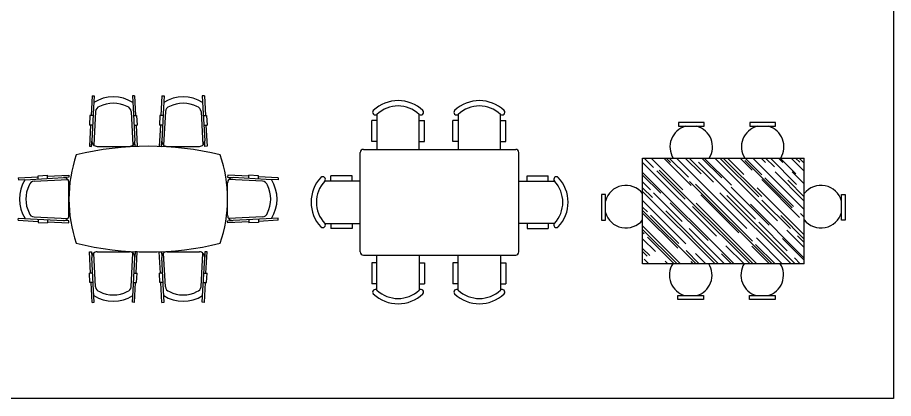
# Model space of a CAD drawing. Extents: x 15.9 to 33.1, y 12.3 to 21.3.
# Drawn here: x 24.82 to 33.1, y 12.34 to 15.95 of the extents above; entities that cross this region are included whole.
import ezdxf

# ---------------------------------------------------------------- set-up
doc = ezdxf.new("R2010")
doc.units = 0
doc.header["$LTSCALE"] = 0.5
doc.header["$MEASUREMENT"] = 0
doc.layers.get('0').update_dxf_attribs({"linetype": 'CONTINUOUS'})
doc.layers.add('Deftpoints', color=7, linetype='CONTINUOUS', plot=False)

# ---------------------------------------------------------------- blocks, each defined once
blk = doc.blocks.new('A$C6BEF12A9')
for p, q in [((0.6976, 1.9549), (0.6878, 1.7677)), ((0.6976, 1.9549), (0.7176, 1.9539)), ((0.7176, 1.9539), (0.7117, 1.8408)), ((1.0992, 1.9549), (1.0793, 1.9539)), ((1.0793, 1.9539), (1.0852, 1.8408)), ((1.0992, 1.9549), (1.1091, 1.7677)), ((1.3583, 1.9549), (1.3485, 1.7677)), ((1.3583, 1.9549), (1.3783, 1.9539)), ((1.3783, 1.9539), (1.3724, 1.8408)), ((1.7599, 1.9549), (1.74, 1.9539)), ((1.74, 1.9539), (1.7459, 1.8408)), ((1.7599, 1.9549), (1.7698, 1.7677)), ((0.7117, 1.8408), (0.6953, 1.5287)), ((0.7117, 1.8408), (0.6953, 1.5287)), ((1.0852, 1.8408), (1.1015, 1.5287)), ((1.3724, 1.8408), (1.356, 1.5287)), ((1.3724, 1.8408), (1.356, 1.5287)), ((1.7459, 1.8408), (1.7623, 1.5287)), ((0.6778, 1.7677), (0.6731, 1.6777)), ((0.7078, 1.7677), (0.6778, 1.7677)), ((0.7299, 1.8062), (0.7132, 1.4878)), ((1.067, 1.8062), (1.0837, 1.4878)), ((1.089, 1.7677), (1.1191, 1.7677)), ((1.1191, 1.7677), (1.1238, 1.6777)), ((1.3385, 1.7677), (1.3338, 1.6777)), ((1.3685, 1.7677), (1.3385, 1.7677)), ((1.3906, 1.8062), (1.3739, 1.4878)), ((1.7277, 1.8062), (1.7444, 1.4878)), ((1.7497, 1.7677), (1.7798, 1.7677)), ((1.7798, 1.7677), (1.7845, 1.6777)), ((0.6831, 1.6777), (0.6726, 1.4775)), ((0.7031, 1.6777), (0.6731, 1.6777)), ((1.0937, 1.6777), (1.1238, 1.6777)), ((1.1138, 1.6777), (1.1243, 1.4775)), ((1.3438, 1.6777), (1.3333, 1.4775)), ((1.3638, 1.6777), (1.3338, 1.6777)), ((1.7544, 1.6777), (1.7845, 1.6777)), ((1.7745, 1.6777), (1.785, 1.4775)), ((0.6926, 1.4764), (0.6952, 1.5263)), ((1.1043, 1.4764), (1.1017, 1.5263)), ((1.3533, 1.4764), (1.3559, 1.5263)), ((1.765, 1.4764), (1.7624, 1.5263)), ((0.6726, 1.4775), (0.6926, 1.4764)), ((0.7453, 1.4761), (1.0516, 1.4761)), ((1.1243, 1.4775), (1.1043, 1.4764)), ((1.3333, 1.4775), (1.3533, 1.4764)), ((1.406, 1.4761), (1.7123, 1.4761)), ((1.785, 1.4775), (1.765, 1.4764)), ((0, 1.1783), (0.1873, 1.1881)), ((0, 1.1783), (0.001, 1.1583)), ((0.001, 1.1583), (0.1141, 1.1642)), ((0.1141, 1.1642), (0.4262, 1.1806)), ((0.1487, 1.146), (0.4672, 1.1627)), ((0.1873, 1.1981), (0.2772, 1.2028)), ((0.1873, 1.1681), (0.1873, 1.1981)), ((0.2772, 1.1928), (0.4775, 1.2033)), ((0.2772, 1.1728), (0.2772, 1.2028)), ((0.4785, 1.1833), (0.4286, 1.1807)), ((0.4775, 1.2033), (0.4785, 1.1833)), ((1.9801, 1.2033), (1.9791, 1.1833)), ((1.9791, 1.1833), (2.029, 1.1807)), ((2.1804, 1.1928), (1.9801, 1.2033)), ((2.3089, 1.146), (1.9904, 1.1627)), ((2.3435, 1.1642), (2.0314, 1.1806)), ((2.1804, 1.1728), (2.1804, 1.2028)), ((2.2703, 1.1981), (2.1804, 1.2028)), ((2.2703, 1.1681), (2.2703, 1.1981)), ((2.4576, 1.1783), (2.2703, 1.1881)), ((2.4565, 1.1583), (2.3435, 1.1642)), ((2.4576, 1.1783), (2.4565, 1.1583)), ((0.4788, 0.8243), (0.4788, 1.1306)), ((1.9788, 0.8243), (1.9788, 1.1306)), ((0, 0.7767), (0.001, 0.7966)), ((0, 0.7767), (0.1873, 0.7668)), ((0.001, 0.7966), (0.1141, 0.7907)), ((0.1141, 0.7907), (0.4262, 0.7743)), ((0.1141, 0.7907), (0.4262, 0.7743)), ((0.1487, 0.8089), (0.4672, 0.7922)), ((0.1873, 0.7869), (0.1873, 0.7568)), ((0.1873, 0.7568), (0.2772, 0.7521)), ((0.2772, 0.7822), (0.2772, 0.7521)), ((0.2772, 0.7621), (0.4775, 0.7516)), ((0.4785, 0.7716), (0.4286, 0.7742)), ((0.4775, 0.7516), (0.4785, 0.7716)), ((1.9791, 0.7716), (2.029, 0.7742)), ((1.9801, 0.7516), (1.9791, 0.7716)), ((2.1804, 0.7621), (1.9801, 0.7516)), ((2.3089, 0.8089), (1.9904, 0.7922)), ((2.3435, 0.7907), (2.0314, 0.7743)), ((2.3435, 0.7907), (2.0314, 0.7743)), ((2.1804, 0.7822), (2.1804, 0.7521)), ((2.2703, 0.7568), (2.1804, 0.7521)), ((2.2703, 0.7869), (2.2703, 0.7568)), ((2.4576, 0.7767), (2.2703, 0.7668)), ((2.4565, 0.7966), (2.3435, 0.7907)), ((2.4576, 0.7767), (2.4565, 0.7966)), ((0.6726, 0.4775), (0.6926, 0.4785)), ((0.6831, 0.2772), (0.6726, 0.4775)), ((0.6926, 0.4785), (0.6952, 0.4286)), ((0.7117, 0.1141), (0.6953, 0.4262)), ((0.7117, 0.1141), (0.6953, 0.4262)), ((0.7299, 0.1487), (0.7132, 0.4672)), ((0.7453, 0.4788), (1.0516, 0.4788)), ((1.067, 0.1487), (1.0837, 0.4672)), ((1.0852, 0.1141), (1.1015, 0.4262)), ((1.1043, 0.4785), (1.1017, 0.4286)), ((1.1243, 0.4775), (1.1043, 0.4785)), ((1.1138, 0.2772), (1.1243, 0.4775)), ((1.3333, 0.4775), (1.3533, 0.4785)), ((1.3438, 0.2772), (1.3333, 0.4775)), ((1.3533, 0.4785), (1.3559, 0.4286)), ((1.3724, 0.1141), (1.356, 0.4262)), ((1.3724, 0.1141), (1.356, 0.4262)), ((1.3906, 0.1487), (1.3739, 0.4672)), ((1.406, 0.4788), (1.7123, 0.4788)), ((1.7277, 0.1487), (1.7444, 0.4672)), ((1.7459, 0.1141), (1.7623, 0.4262)), ((1.765, 0.4785), (1.7624, 0.4286)), ((1.785, 0.4775), (1.765, 0.4785)), ((1.7745, 0.2772), (1.785, 0.4775)), ((0.6778, 0.1873), (0.6731, 0.2772)), ((0.7031, 0.2772), (0.6731, 0.2772)), ((1.0937, 0.2772), (1.1238, 0.2772)), ((1.1191, 0.1873), (1.1238, 0.2772)), ((1.3638, 0.2772), (1.3338, 0.2772)), ((1.3385, 0.1873), (1.3338, 0.2772)), ((1.7544, 0.2772), (1.7845, 0.2772)), ((1.7798, 0.1873), (1.7845, 0.2772)), ((0.7078, 0.1873), (0.6778, 0.1873)), ((0.6976, 0), (0.6878, 0.1873)), ((1.089, 0.1873), (1.1191, 0.1873)), ((1.0992, 0), (1.1091, 0.1873)), ((1.3685, 0.1873), (1.3385, 0.1873)), ((1.3583, 0), (1.3485, 0.1873)), ((1.7497, 0.1873), (1.7798, 0.1873)), ((1.7599, 0), (1.7698, 0.1873)), ((0.7176, 0.001), (0.7117, 0.1141)), ((1.0793, 0.001), (1.0852, 0.1141)), ((1.3783, 0.001), (1.3724, 0.1141)), ((1.74, 0.001), (1.7459, 0.1141)), ((0.6976, 0), (0.7176, 0.001)), ((1.0992, 0), (1.0793, 0.001)), ((1.3583, 0), (1.3783, 0.001)), ((1.7599, 0), (1.74, 0.001))]:
    blk.add_line(p, q)
for centre, radius, start, end in [((0.8984, 1.603), 0.3413, 57.34122, 122.65878), ((1.5591, 1.603), 0.3413, 57.34122, 122.65878), ((0.7798, 1.8036), 0.05, 103.71377, 177), ((0.8984, 1.603), 0.2813, 62.36507, 117.63493), ((1.017, 1.8036), 0.05, 3, 76.28623), ((1.4405, 1.8036), 0.05, 103.71377, 177), ((1.5591, 1.603), 0.2813, 62.36507, 117.63493), ((1.6778, 1.8036), 0.05, 3, 76.28623), ((0.7453, 1.5261), 0.05, 177, 270), ((1.0516, 1.5261), 0.05, 270, 3), ((1.406, 1.5261), 0.05, 177, 270), ((1.7123, 1.5261), 0.05, 270, 3), ((1.2288, -1.385), 2.8625, 76.23649, 103.76351), ((1.7788, 0.9775), 1.3, 161.25303, 198.74697), ((0.6788, 0.9775), 1.3, 341.25303, 18.74697), ((0.3519, 0.9775), 0.3413, 147.34122, 212.65878), ((0.4288, 1.1306), 0.05, 0, 93), ((2.0288, 1.1306), 0.05, 87, 180), ((2.1057, 0.9775), 0.3413, 327.34122, 32.65878), ((0.3519, 0.9775), 0.2813, 152.36507, 207.63493), ((0.1513, 1.0961), 0.05, 93, 166.28623), ((2.3063, 1.0961), 0.05, 13.71377, 87), ((2.1057, 0.9775), 0.2813, 332.36507, 27.63493), ((0.1513, 0.8588), 0.05, 193.71377, 267), ((2.3063, 0.8588), 0.05, 273, 346.28623), ((0.4288, 0.8243), 0.05, 267, 0), ((2.0288, 0.8243), 0.05, 180, 273), ((1.2288, 3.34), 2.8625, 256.23649, 283.76351), ((0.7453, 0.4288), 0.05, 90, 183), ((1.0516, 0.4288), 0.05, 357, 90), ((1.406, 0.4288), 0.05, 90, 183), ((1.7123, 0.4288), 0.05, 357, 90), ((0.7798, 0.1513), 0.05, 183, 256.28623), ((0.8984, 0.3519), 0.2813, 242.36507, 297.63493), ((1.017, 0.1513), 0.05, 283.71377, 357), ((1.4405, 0.1513), 0.05, 183, 256.28623), ((1.5591, 0.3519), 0.2813, 242.36507, 297.63493), ((1.6778, 0.1513), 0.05, 283.71377, 357), ((0.8984, 0.3519), 0.3413, 237.34122, 302.65878), ((1.5591, 0.3519), 0.3413, 237.34122, 302.65878)]:
    blk.add_arc(centre, radius, start, end)
blk = doc.blocks.new('A$C7FC46520')
for p, q in [((0.6232, 1.7919), (0.6232, 1.4609)), ((1.0232, 1.4609), (1.0232, 1.7919)), ((1.3917, 1.7919), (1.3917, 1.4609)), ((1.7917, 1.4609), (1.7917, 1.7919)), ((0.6232, 1.7343), (0.5732, 1.7343)), ((0.5732, 1.5343), (0.5732, 1.7343)), ((1.0232, 1.7343), (1.0732, 1.7343)), ((1.0732, 1.5343), (1.0732, 1.7343)), ((1.3917, 1.7343), (1.3417, 1.7343)), ((1.3417, 1.5343), (1.3417, 1.7343)), ((1.7917, 1.7343), (1.8417, 1.7343)), ((1.8417, 1.5343), (1.8417, 1.7343)), ((0.6232, 1.5343), (0.5732, 1.5343)), ((1.0232, 1.5343), (1.0732, 1.5343)), ((1.3917, 1.5343), (1.3417, 1.5343)), ((1.7917, 1.5343), (1.8417, 1.5343)), ((0.4654, 0.4909), (0.4654, 1.4309)), ((0.4954, 1.4609), (1.9354, 1.4609)), ((1.9654, 0.4909), (1.9654, 1.4309)), ((0.4654, 1.1608), (0.1299, 1.1608)), ((0.1875, 1.1608), (0.1875, 1.2108)), ((0.3875, 1.2108), (0.1875, 1.2108)), ((0.3875, 1.1608), (0.3875, 1.2108)), ((1.9654, 1.1608), (2.3008, 1.1608)), ((2.0432, 1.1608), (2.0432, 1.2108)), ((2.0432, 1.2108), (2.2432, 1.2108)), ((2.2432, 1.1608), (2.2432, 1.2108)), ((0.1299, 0.7608), (0.4654, 0.7608)), ((0.1875, 0.7608), (0.1875, 0.7108)), ((0.3875, 0.7608), (0.3875, 0.7108)), ((2.3008, 0.7608), (1.9654, 0.7608)), ((2.0432, 0.7608), (2.0432, 0.7108)), ((2.2432, 0.7608), (2.2432, 0.7108)), ((0.3875, 0.7108), (0.1875, 0.7108)), ((2.0432, 0.7108), (2.2432, 0.7108)), ((0.4954, 0.4609), (1.9354, 0.4609)), ((0.6232, 0.1299), (0.6232, 0.4609)), ((1.0232, 0.4609), (1.0232, 0.1299)), ((1.3917, 0.1299), (1.3917, 0.4609)), ((1.7917, 0.4609), (1.7917, 0.1299)), ((0.6232, 0.3875), (0.5732, 0.3875)), ((0.5732, 0.3875), (0.5732, 0.1875)), ((1.0232, 0.3875), (1.0732, 0.3875)), ((1.0732, 0.3875), (1.0732, 0.1875)), ((1.3917, 0.3875), (1.3417, 0.3875)), ((1.3417, 0.3875), (1.3417, 0.1875)), ((1.7917, 0.3875), (1.8417, 0.3875)), ((1.8417, 0.3875), (1.8417, 0.1875)), ((0.6232, 0.1875), (0.5732, 0.1875)), ((1.0232, 0.1875), (1.0732, 0.1875)), ((1.3917, 0.1875), (1.3417, 0.1875)), ((1.7917, 0.1875), (1.8417, 0.1875))]:
    blk.add_line(p, q)
for centre, radius, start, end in [((0.8232, 1.5816), 0.3402, 46.43937, 133.56063), ((1.5917, 1.5816), 0.3402, 46.43937, 133.56063), ((0.6075, 1.8115), 0.0251, 138.34173, 308.77952), ((0.8232, 1.5816), 0.2902, 46.43937, 133.56063), ((1.0389, 1.8115), 0.0251, 231.22048, 41.65827), ((1.376, 1.8115), 0.0251, 138.34173, 308.77952), ((1.5917, 1.5816), 0.2902, 46.43937, 133.56063), ((1.8074, 1.8115), 0.0251, 231.22048, 41.65827), ((0.4954, 1.4309), 0.03, 90, 180), ((1.9354, 1.4309), 0.03, 0, 90), ((0.3402, 0.9608), 0.3402, 136.43937, 223.56063), ((0.3402, 0.9608), 0.2902, 136.43937, 223.56063), ((0.1104, 1.1765), 0.0251, 321.22048, 131.65827), ((2.3204, 1.1765), 0.0251, 48.34173, 218.77952), ((2.0905, 0.9608), 0.2902, 316.43937, 43.56063), ((2.0905, 0.9608), 0.3402, 316.43937, 43.56063), ((0.1104, 0.7451), 0.0251, 228.34173, 38.77952), ((2.3204, 0.7451), 0.0251, 141.22048, 311.65827), ((0.4954, 0.4909), 0.03, 180, 270), ((1.9354, 0.4909), 0.03, 270, 0), ((0.6075, 0.1104), 0.0251, 51.22048, 221.65827), ((0.8232, 0.3402), 0.3402, 226.43937, 313.56063), ((0.8232, 0.3402), 0.2902, 226.43937, 313.56063), ((1.0389, 0.1104), 0.0251, 318.34173, 128.77952), ((1.376, 0.1104), 0.0251, 51.22048, 221.65827), ((1.5917, 0.3402), 0.3402, 226.43937, 313.56063), ((1.5917, 0.3402), 0.2902, 226.43937, 313.56063), ((1.8074, 0.1104), 0.0251, 318.34173, 128.77952)]:
    blk.add_arc(centre, radius, start, end)
blk = doc.blocks.new('A$C709B6AB6')
for p, q in [((0.969, 1.6731), (0.7259, 1.6731)), ((0.7259, 1.6731), (0.7259, 1.6374)), ((0.969, 1.6374), (0.969, 1.6731)), ((1.6452, 1.6731), (1.402, 1.6731)), ((1.402, 1.6731), (1.402, 1.6374)), ((1.6452, 1.6374), (1.6452, 1.6731)), ((0.7259, 1.6374), (0.969, 1.6374)), ((1.402, 1.6374), (1.6452, 1.6374)), ((0.3883, 0.3366), (0.3883, 1.3366)), ((0.3883, 1.3366), (1.9163, 1.3366)), ((1.9163, 0.3366), (1.9163, 1.3366)), ((0.0357, 0.9927), (0, 0.9927)), ((0, 0.9927), (0, 0.7495)), ((0.0357, 0.7495), (0.0357, 0.9927)), ((2.269, 0.9927), (2.3047, 0.9927)), ((2.269, 0.7495), (2.269, 0.9927)), ((2.3047, 0.9927), (2.3047, 0.7495)), ((0, 0.7495), (0.0357, 0.7495)), ((2.3047, 0.7495), (2.269, 0.7495)), ((1.9163, 0.3366), (0.3883, 0.3366)), ((0.7212, 0), (0.7212, 0.0357)), ((0.7212, 0.0357), (0.9644, 0.0357)), ((0.9644, 0.0357), (0.9644, 0)), ((1.3973, 0), (1.3973, 0.0357)), ((1.3973, 0.0357), (1.6405, 0.0357)), ((1.6405, 0.0357), (1.6405, 0)), ((0.9644, 0), (0.7212, 0)), ((1.6405, 0), (1.3973, 0))]:
    blk.add_line(p, q)
at = {"lineweight": -3}
for p, q in [((0.4919, 1.2463), (0.4015, 1.3366)), ((0.7693, 1.0352), (0.468, 1.3366)), ((0.8475, 1.0774), (0.5883, 1.3366)), ((0.6526, 1.2956), (0.6117, 1.3366)), ((0.8205, 1.1564), (0.6404, 1.3366)), ((1.3746, 0.6706), (0.7087, 1.3366)), ((0.94, 1.1879), (0.7913, 1.3366)), ((1.0576, 1.108), (0.829, 1.3366)), ((1.1357, 1.1502), (0.9493, 1.3366)), ((1.2273, 1.0801), (0.9709, 1.3366)), ((1.6629, 0.7434), (1.0697, 1.3366)), ((1.486, 0.9688), (1.1182, 1.3366)), ((1.5147, 0.9724), (1.1505, 1.3366)), ((1.3459, 1.1807), (1.19, 1.3366)), ((1.424, 1.2229), (1.3103, 1.3366)), ((1.5156, 1.178), (1.357, 1.3366)), ((1.9163, 0.8509), (1.4307, 1.3366)), ((1.5506, 1.2956), (1.5097, 1.3366)), ((1.6341, 1.2534), (1.551, 1.3366)), ((1.8443, 1.0882), (1.5959, 1.3366)), ((1.7123, 1.2956), (1.6713, 1.3366)), ((1.838, 1.1879), (1.6893, 1.3366)), ((1.9163, 1.2119), (1.7917, 1.3366)), ((1.8739, 1.2974), (1.8348, 1.3366)), ((1.9163, 1.2891), (1.8689, 1.3366)), ((1.9163, 1.3322), (1.912, 1.3366)), ((1.0863, 0.5979), (0.3883, 1.296)), ((1.4563, 0.7595), (0.9175, 1.2983)), ((1.8021, 0.8646), (1.3531, 1.3136)), ((1.2525, 0.3366), (0.3883, 1.2008)), ((0.5592, 1.0047), (0.3883, 1.1756)), ((0.7909, 0.9472), (0.5215, 1.2166)), ((1.4321, 0.3366), (0.5448, 1.2238)), ((1.9163, 0.9299), (1.6404, 1.2058)), ((1.9163, 1.0916), (1.8021, 1.2058)), ((0.4622, 1.037), (0.3883, 1.111)), ((1.6117, 0.3366), (0.8322, 1.116)), ((1.4267, 0.5503), (0.8879, 1.0891)), ((1.873, 0.7739), (1.5138, 1.1331)), ((1.8146, 0.879), (1.5452, 1.1484)), ((1.9163, 0.9712), (1.7599, 1.1277)), ((0.4811, 0.9625), (0.3883, 1.0553)), ((1.0729, 0.3366), (0.3883, 1.0212)), ((0.7613, 0.738), (0.4919, 1.0074)), ((1.7913, 0.3366), (1.1196, 1.0083)), ((1.5847, 0.7012), (1.2255, 1.0604)), ((1.9163, 0.6102), (1.4716, 1.055)), ((1.9163, 1.0161), (1.9116, 1.0208)), ((0.7981, 0.5251), (0.3883, 0.935)), ((1.0082, 0.5557), (0.649, 0.9149)), ((1.2965, 0.6284), (0.9373, 0.9876)), ((1.829, 0.3366), (1.1833, 0.9822)), ((1.785, 0.6697), (1.5156, 0.9391)), ((0.4326, 0.8278), (0.3883, 0.8721)), ((0.8933, 0.3366), (0.3883, 0.8416)), ((1.107, 0.3366), (0.6068, 0.8368)), ((1.3971, 0.341), (0.8582, 0.8799)), ((1.468, 0.3366), (0.8951, 0.9095)), ((1.9163, 0.3911), (1.4069, 0.9005)), ((0.7199, 0.4829), (0.3883, 0.8146)), ((0.7316, 0.5287), (0.4622, 0.7981)), ((1.9163, 0.5707), (1.6943, 0.7927)), ((1.9163, 0.7773), (1.882, 0.8116)), ((0.746, 0.3366), (0.3883, 0.6943)), ((1.1627, 0.3366), (0.8286, 0.6706)), ((1.7554, 0.4605), (1.486, 0.7299)), ((0.7136, 0.3366), (0.3883, 0.662)), ((0.4029, 0.6185), (0.3883, 0.6332)), ((0.6849, 0.3366), (0.4326, 0.5889)), ((1.7087, 0.3366), (1.4644, 0.5808)), ((1.9163, 0.4899), (1.7527, 0.6536)), ((1.9163, 0.5384), (1.8524, 0.6024)), ((0.5098, 0.4524), (0.3883, 0.5739)), ((1.3477, 0.3366), (1.1761, 0.5081)), ((1.5883, 0.3366), (1.4222, 0.5027)), ((1.6404, 0.3366), (1.4563, 0.5206)), ((1.9163, 0.3696), (1.7105, 0.5754)), ((0.455, 0.4156), (0.3883, 0.4823)), ((0.4317, 0.4102), (0.3883, 0.4536)), ((0.9238, 0.3366), (0.799, 0.4614)), ((0.9866, 0.3366), (0.8879, 0.4353)), ((1.2273, 0.3366), (1.1339, 0.4299)), ((0.446, 0.3366), (0.4029, 0.3797)), ((0.6256, 0.3366), (0.5996, 0.3626)), ((0.8663, 0.3366), (0.8457, 0.3572)), ((1.8793, 0.3366), (1.8227, 0.3931))]:
    blk.add_line(p, q, dxfattribs=at)
for centre, start, end in [((0.8475, 1.4434), 105.52104, 212.06337), ((0.8475, 1.4434), 327.93663, 74.47896), ((1.5236, 1.4434), 105.52104, 212.06337), ((1.5236, 1.4434), 327.93663, 74.47896), ((0.2296, 0.8768), 37.97614, 164.47896), ((2.075, 0.8768), 15.52104, 142.02386), ((0.2296, 0.8768), 195.52104, 322.02386), ((2.075, 0.8768), 217.97614, 344.47896), ((0.8428, 0.2297), 147.93663, 254.47896), ((0.8428, 0.2297), 285.52104, 32.06337), ((1.5189, 0.2297), 147.93663, 254.47896), ((1.5189, 0.2297), 285.52104, 32.06337)]:
    blk.add_arc(centre, 0.2013, start, end)

msp = doc.modelspace()

# ---------------------------------------------------------------- linework, layer by layer
at = {"layer": 'Deftpoints'}
msp.add_lwpolyline([(15.9304, 21.3208), (33.1027, 21.3208), (33.1027, 12.3427), (15.9304, 12.3427)], close=True, dxfattribs=at)

# ---------------------------------------------------------------- block references
for name, p in [('A$C6BEF12A9', (24.8265, 13.2519)), ('A$C7FC46520', (27.5949, 13.239)), ('A$C709B6AB6', (30.3425, 13.2805))]:
    msp.add_blockref(name, p)

doc.saveas('drawing.dxf')
